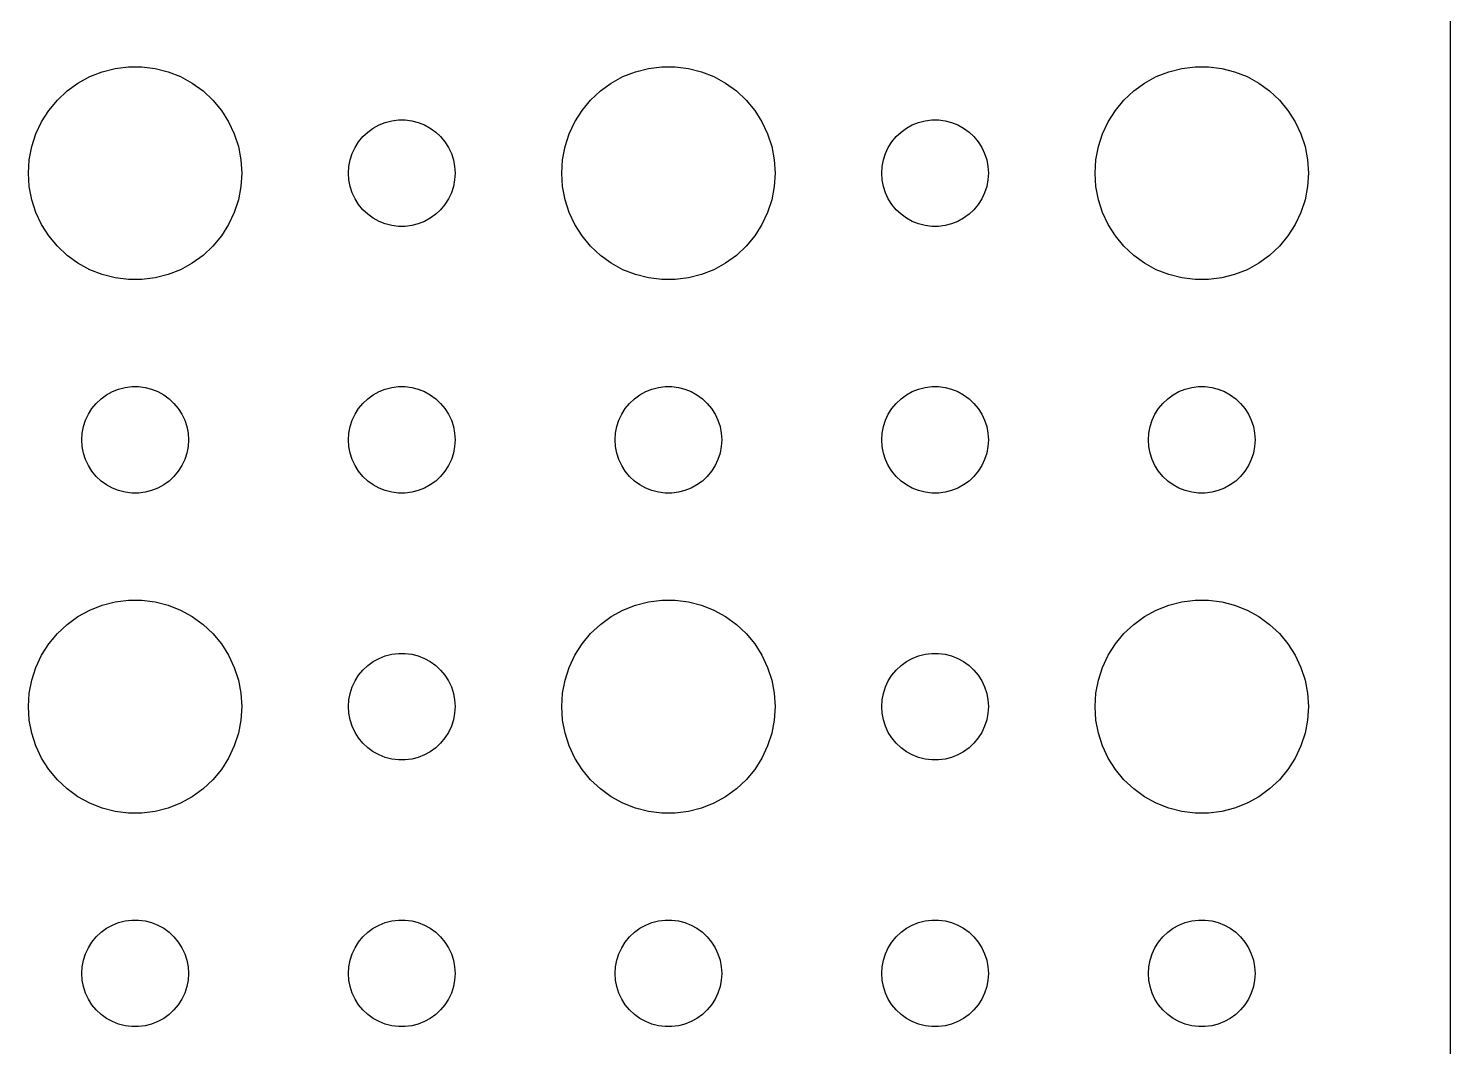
# Model space of a CAD drawing. Header units: metres. Extents: x -150 to 150, y -112 to 112.
# Drawn here: x 109.5 to 149.5, y -84.56 to -55.93 of the extents above; entities that cross this region are included whole.
import ezdxf

# ---------------------------------------------------------------- set-up
doc = ezdxf.new("R2010")
doc.units = ezdxf.units.M

msp = doc.modelspace()

# ---------------------------------------------------------------- linework, layer by layer
for p, q in [((149.5, -107), (149.5, 107)), ((111.223, -57.2855), (111.573, -57.1468)), ((111.573, -57.1468), (111.938, -57.0531)), ((111.938, -57.0531), (112.312, -57.0059)), ((112.312, -57.0059), (112.688, -57.0059)), ((112.688, -57.0059), (113.062, -57.0531)), ((113.062, -57.0531), (113.427, -57.1468)), ((113.427, -57.1468), (113.777, -57.2855)), ((126.223, -57.2855), (126.573, -57.1468)), ((126.573, -57.1468), (126.938, -57.0531)), ((126.938, -57.0531), (127.312, -57.0059)), ((127.312, -57.0059), (127.688, -57.0059)), ((127.688, -57.0059), (128.062, -57.0531)), ((128.062, -57.0531), (128.427, -57.1468)), ((128.427, -57.1468), (128.777, -57.2855)), ((141.223, -57.2855), (141.573, -57.1468)), ((141.573, -57.1468), (141.938, -57.0531)), ((141.938, -57.0531), (142.312, -57.0059)), ((142.312, -57.0059), (142.688, -57.0059)), ((142.688, -57.0059), (143.062, -57.0531)), ((143.062, -57.0531), (143.427, -57.1468)), ((143.427, -57.1468), (143.777, -57.2855)), ((110.588, -57.6885), (110.893, -57.467)), ((110.893, -57.467), (111.223, -57.2855)), ((113.777, -57.2855), (114.107, -57.467)), ((114.107, -57.467), (114.412, -57.6885)), ((125.588, -57.6885), (125.893, -57.467)), ((125.893, -57.467), (126.223, -57.2855)), ((128.777, -57.2855), (129.107, -57.467)), ((129.107, -57.467), (129.412, -57.6885)), ((140.588, -57.6885), (140.893, -57.467)), ((140.893, -57.467), (141.223, -57.2855)), ((143.777, -57.2855), (144.107, -57.467)), ((144.107, -57.467), (144.412, -57.6885)), ((110.073, -58.2366), (110.313, -57.9464)), ((110.313, -57.9464), (110.588, -57.6885)), ((114.412, -57.6885), (114.687, -57.9464)), ((114.687, -57.9464), (114.927, -58.2366)), ((125.073, -58.2366), (125.313, -57.9464)), ((125.313, -57.9464), (125.588, -57.6885)), ((129.412, -57.6885), (129.687, -57.9464)), ((129.687, -57.9464), (129.927, -58.2366)), ((140.073, -58.2366), (140.313, -57.9464)), ((140.313, -57.9464), (140.588, -57.6885)), ((144.412, -57.6885), (144.687, -57.9464)), ((144.687, -57.9464), (144.927, -58.2366)), ((109.871, -58.5547), (110.073, -58.2366)), ((114.927, -58.2366), (115.129, -58.5547)), ((124.871, -58.5547), (125.073, -58.2366)), ((129.927, -58.2366), (130.129, -58.5547)), ((139.871, -58.5547), (140.073, -58.2366)), ((144.927, -58.2366), (145.129, -58.5547)), ((109.711, -58.8956), (109.871, -58.5547)), ((115.129, -58.5547), (115.289, -58.8956)), ((119.044, -58.8442), (119.196, -58.7335)), ((119.196, -58.7335), (119.361, -58.6428)), ((119.361, -58.6428), (119.536, -58.5734)), ((119.536, -58.5734), (119.719, -58.5266)), ((119.719, -58.5266), (119.906, -58.503)), ((119.906, -58.503), (120.094, -58.503)), ((120.094, -58.503), (120.281, -58.5266)), ((120.281, -58.5266), (120.464, -58.5734)), ((120.464, -58.5734), (120.639, -58.6428)), ((120.639, -58.6428), (120.804, -58.7335)), ((120.804, -58.7335), (120.956, -58.8442)), ((124.711, -58.8956), (124.871, -58.5547)), ((130.129, -58.5547), (130.289, -58.8956)), ((134.044, -58.8442), (134.196, -58.7335)), ((134.196, -58.7335), (134.361, -58.6428)), ((134.361, -58.6428), (134.536, -58.5734)), ((134.536, -58.5734), (134.719, -58.5266)), ((134.719, -58.5266), (134.906, -58.503)), ((134.906, -58.503), (135.094, -58.503)), ((135.094, -58.503), (135.281, -58.5266)), ((135.281, -58.5266), (135.464, -58.5734)), ((135.464, -58.5734), (135.639, -58.6428)), ((135.639, -58.6428), (135.804, -58.7335)), ((135.804, -58.7335), (135.956, -58.8442)), ((139.711, -58.8956), (139.871, -58.5547)), ((145.129, -58.5547), (145.289, -58.8956)), ((109.594, -59.2539), (109.711, -58.8956)), ((115.289, -58.8956), (115.406, -59.2539)), ((118.686, -59.2774), (118.786, -59.1183)), ((118.786, -59.1183), (118.907, -58.9732)), ((118.907, -58.9732), (119.044, -58.8442)), ((120.956, -58.8442), (121.093, -58.9732)), ((121.093, -58.9732), (121.214, -59.1183)), ((121.214, -59.1183), (121.314, -59.2774)), ((124.594, -59.2539), (124.711, -58.8956)), ((130.289, -58.8956), (130.406, -59.2539)), ((133.686, -59.2774), (133.786, -59.1183)), ((133.786, -59.1183), (133.907, -58.9732)), ((133.907, -58.9732), (134.044, -58.8442)), ((135.956, -58.8442), (136.093, -58.9732)), ((136.093, -58.9732), (136.214, -59.1183)), ((136.214, -59.1183), (136.314, -59.2774)), ((139.594, -59.2539), (139.711, -58.8956)), ((145.289, -58.8956), (145.406, -59.2539)), ((109.524, -59.624), (109.594, -59.2539)), ((115.406, -59.2539), (115.476, -59.624)), ((118.547, -59.627), (118.605, -59.4478)), ((118.605, -59.4478), (118.686, -59.2774)), ((121.314, -59.2774), (121.395, -59.4478)), ((121.395, -59.4478), (121.453, -59.627)), ((124.524, -59.624), (124.594, -59.2539)), ((130.406, -59.2539), (130.476, -59.624)), ((133.547, -59.627), (133.605, -59.4478)), ((133.605, -59.4478), (133.686, -59.2774)), ((136.314, -59.2774), (136.395, -59.4478)), ((136.395, -59.4478), (136.453, -59.627)), ((139.524, -59.624), (139.594, -59.2539)), ((145.406, -59.2539), (145.476, -59.624)), ((109.5, -60), (109.524, -59.624)), ((109.524, -60.376), (109.5, -60)), ((115.476, -59.624), (115.5, -60)), ((115.5, -60), (115.476, -60.376)), ((118.5, -60), (118.512, -59.812)), ((118.512, -60.188), (118.5, -60)), ((118.512, -59.812), (118.547, -59.627)), ((121.453, -59.627), (121.488, -59.812)), ((121.488, -59.812), (121.5, -60)), ((121.5, -60), (121.488, -60.188)), ((124.5, -60), (124.524, -59.624)), ((124.524, -60.376), (124.5, -60)), ((130.476, -59.624), (130.5, -60)), ((130.5, -60), (130.476, -60.376)), ((133.5, -60), (133.512, -59.812)), ((133.512, -60.188), (133.5, -60)), ((133.512, -59.812), (133.547, -59.627)), ((136.453, -59.627), (136.488, -59.812)), ((136.488, -59.812), (136.5, -60)), ((136.5, -60), (136.488, -60.188)), ((139.5, -60), (139.524, -59.624)), ((139.524, -60.376), (139.5, -60)), ((145.476, -59.624), (145.5, -60)), ((145.5, -60), (145.476, -60.376)), ((109.594, -60.7461), (109.524, -60.376)), ((115.476, -60.376), (115.406, -60.7461)), ((118.547, -60.373), (118.512, -60.188)), ((118.605, -60.5522), (118.547, -60.373)), ((121.453, -60.373), (121.395, -60.5522)), ((121.488, -60.188), (121.453, -60.373)), ((124.594, -60.7461), (124.524, -60.376)), ((130.476, -60.376), (130.406, -60.7461)), ((133.547, -60.373), (133.512, -60.188)), ((133.605, -60.5522), (133.547, -60.373)), ((136.453, -60.373), (136.395, -60.5522)), ((136.488, -60.188), (136.453, -60.373)), ((139.594, -60.7461), (139.524, -60.376)), ((145.476, -60.376), (145.406, -60.7461)), ((109.711, -61.1044), (109.594, -60.7461)), ((115.406, -60.7461), (115.289, -61.1044)), ((118.686, -60.7226), (118.605, -60.5522)), ((118.786, -60.8817), (118.686, -60.7226)), ((121.314, -60.7226), (121.214, -60.8817)), ((121.395, -60.5522), (121.314, -60.7226)), ((124.711, -61.1044), (124.594, -60.7461)), ((130.406, -60.7461), (130.289, -61.1044)), ((133.686, -60.7226), (133.605, -60.5522)), ((133.786, -60.8817), (133.686, -60.7226)), ((136.314, -60.7226), (136.214, -60.8817)), ((136.395, -60.5522), (136.314, -60.7226)), ((139.711, -61.1044), (139.594, -60.7461)), ((145.406, -60.7461), (145.289, -61.1044)), ((109.871, -61.4453), (109.711, -61.1044)), ((115.289, -61.1044), (115.129, -61.4453)), ((118.907, -61.0268), (118.786, -60.8817)), ((119.044, -61.1558), (118.907, -61.0268)), ((119.196, -61.2665), (119.044, -61.1558)), ((120.956, -61.1558), (120.804, -61.2665)), ((121.093, -61.0268), (120.956, -61.1558)), ((121.214, -60.8817), (121.093, -61.0268)), ((124.871, -61.4453), (124.711, -61.1044)), ((130.289, -61.1044), (130.129, -61.4453)), ((133.907, -61.0268), (133.786, -60.8817)), ((134.044, -61.1558), (133.907, -61.0268)), ((134.196, -61.2665), (134.044, -61.1558)), ((135.956, -61.1558), (135.804, -61.2665)), ((136.093, -61.0268), (135.956, -61.1558)), ((136.214, -60.8817), (136.093, -61.0268)), ((139.871, -61.4453), (139.711, -61.1044)), ((145.289, -61.1044), (145.129, -61.4453)), ((110.073, -61.7634), (109.871, -61.4453)), ((115.129, -61.4453), (114.927, -61.7634)), ((119.361, -61.3572), (119.196, -61.2665)), ((119.536, -61.4266), (119.361, -61.3572)), ((119.719, -61.4734), (119.536, -61.4266)), ((119.906, -61.497), (119.719, -61.4734)), ((120.094, -61.497), (119.906, -61.497)), ((120.281, -61.4734), (120.094, -61.497)), ((120.464, -61.4266), (120.281, -61.4734)), ((120.639, -61.3572), (120.464, -61.4266)), ((120.804, -61.2665), (120.639, -61.3572)), ((125.073, -61.7634), (124.871, -61.4453)), ((130.129, -61.4453), (129.927, -61.7634)), ((134.361, -61.3572), (134.196, -61.2665)), ((134.536, -61.4266), (134.361, -61.3572)), ((134.719, -61.4734), (134.536, -61.4266)), ((134.906, -61.497), (134.719, -61.4734)), ((135.094, -61.497), (134.906, -61.497)), ((135.281, -61.4734), (135.094, -61.497)), ((135.464, -61.4266), (135.281, -61.4734)), ((135.639, -61.3572), (135.464, -61.4266)), ((135.804, -61.2665), (135.639, -61.3572)), ((140.073, -61.7634), (139.871, -61.4453)), ((145.129, -61.4453), (144.927, -61.7634)), ((110.313, -62.0536), (110.073, -61.7634)), ((114.927, -61.7634), (114.687, -62.0536)), ((125.313, -62.0536), (125.073, -61.7634)), ((129.927, -61.7634), (129.687, -62.0536)), ((140.313, -62.0536), (140.073, -61.7634)), ((144.927, -61.7634), (144.687, -62.0536)), ((110.588, -62.3115), (110.313, -62.0536)), ((110.893, -62.533), (110.588, -62.3115)), ((114.412, -62.3115), (114.107, -62.533)), ((114.687, -62.0536), (114.412, -62.3115)), ((125.588, -62.3115), (125.313, -62.0536)), ((125.893, -62.533), (125.588, -62.3115)), ((129.412, -62.3115), (129.107, -62.533)), ((129.687, -62.0536), (129.412, -62.3115)), ((140.588, -62.3115), (140.313, -62.0536)), ((140.893, -62.533), (140.588, -62.3115)), ((144.412, -62.3115), (144.107, -62.533)), ((144.687, -62.0536), (144.412, -62.3115)), ((111.223, -62.7145), (110.893, -62.533)), ((111.573, -62.8532), (111.223, -62.7145)), ((113.777, -62.7145), (113.427, -62.8532)), ((114.107, -62.533), (113.777, -62.7145)), ((126.223, -62.7145), (125.893, -62.533)), ((126.573, -62.8532), (126.223, -62.7145)), ((128.777, -62.7145), (128.427, -62.8532)), ((129.107, -62.533), (128.777, -62.7145)), ((141.223, -62.7145), (140.893, -62.533)), ((141.573, -62.8532), (141.223, -62.7145)), ((143.777, -62.7145), (143.427, -62.8532)), ((144.107, -62.533), (143.777, -62.7145)), ((111.938, -62.9469), (111.573, -62.8532)), ((112.312, -62.9941), (111.938, -62.9469)), ((112.688, -62.9941), (112.312, -62.9941)), ((113.062, -62.9469), (112.688, -62.9941)), ((113.427, -62.8532), (113.062, -62.9469)), ((126.938, -62.9469), (126.573, -62.8532)), ((127.312, -62.9941), (126.938, -62.9469)), ((127.688, -62.9941), (127.312, -62.9941)), ((128.062, -62.9469), (127.688, -62.9941)), ((128.427, -62.8532), (128.062, -62.9469)), ((141.938, -62.9469), (141.573, -62.8532)), ((142.312, -62.9941), (141.938, -62.9469)), ((142.688, -62.9941), (142.312, -62.9941)), ((143.062, -62.9469), (142.688, -62.9941)), ((143.427, -62.8532), (143.062, -62.9469)), ((111.407, -66.4732), (111.544, -66.3442)), ((111.544, -66.3442), (111.696, -66.2335)), ((111.696, -66.2335), (111.861, -66.1428)), ((111.861, -66.1428), (112.036, -66.0734)), ((112.036, -66.0734), (112.219, -66.0266)), ((112.219, -66.0266), (112.406, -66.003)), ((112.406, -66.003), (112.594, -66.003)), ((112.594, -66.003), (112.781, -66.0266)), ((112.781, -66.0266), (112.964, -66.0734)), ((112.964, -66.0734), (113.139, -66.1428)), ((113.139, -66.1428), (113.304, -66.2335)), ((113.304, -66.2335), (113.456, -66.3442)), ((113.456, -66.3442), (113.593, -66.4732)), ((118.907, -66.4732), (119.044, -66.3442)), ((119.044, -66.3442), (119.196, -66.2335)), ((119.196, -66.2335), (119.361, -66.1428)), ((119.361, -66.1428), (119.536, -66.0734)), ((119.536, -66.0734), (119.719, -66.0266)), ((119.719, -66.0266), (119.906, -66.003)), ((119.906, -66.003), (120.094, -66.003)), ((120.094, -66.003), (120.281, -66.0266)), ((120.281, -66.0266), (120.464, -66.0734)), ((120.464, -66.0734), (120.639, -66.1428)), ((120.639, -66.1428), (120.804, -66.2335)), ((120.804, -66.2335), (120.956, -66.3442)), ((120.956, -66.3442), (121.093, -66.4732)), ((126.407, -66.4732), (126.544, -66.3442)), ((126.544, -66.3442), (126.696, -66.2335)), ((126.696, -66.2335), (126.861, -66.1428)), ((126.861, -66.1428), (127.036, -66.0734)), ((127.036, -66.0734), (127.219, -66.0266)), ((127.219, -66.0266), (127.406, -66.003)), ((127.406, -66.003), (127.594, -66.003)), ((127.594, -66.003), (127.781, -66.0266)), ((127.781, -66.0266), (127.964, -66.0734)), ((127.964, -66.0734), (128.139, -66.1428)), ((128.139, -66.1428), (128.304, -66.2335)), ((128.304, -66.2335), (128.456, -66.3442)), ((128.456, -66.3442), (128.593, -66.4732)), ((133.907, -66.4732), (134.044, -66.3442)), ((134.044, -66.3442), (134.196, -66.2335)), ((134.196, -66.2335), (134.361, -66.1428)), ((134.361, -66.1428), (134.536, -66.0734)), ((134.536, -66.0734), (134.719, -66.0266)), ((134.719, -66.0266), (134.906, -66.003)), ((134.906, -66.003), (135.094, -66.003)), ((135.094, -66.003), (135.281, -66.0266)), ((135.281, -66.0266), (135.464, -66.0734)), ((135.464, -66.0734), (135.639, -66.1428)), ((135.639, -66.1428), (135.804, -66.2335)), ((135.804, -66.2335), (135.956, -66.3442)), ((135.956, -66.3442), (136.093, -66.4732)), ((141.407, -66.4732), (141.544, -66.3442)), ((141.544, -66.3442), (141.696, -66.2335)), ((141.696, -66.2335), (141.861, -66.1428)), ((141.861, -66.1428), (142.036, -66.0734)), ((142.036, -66.0734), (142.219, -66.0266)), ((142.219, -66.0266), (142.406, -66.003)), ((142.406, -66.003), (142.594, -66.003)), ((142.594, -66.003), (142.781, -66.0266)), ((142.781, -66.0266), (142.964, -66.0734)), ((142.964, -66.0734), (143.139, -66.1428)), ((143.139, -66.1428), (143.304, -66.2335)), ((143.304, -66.2335), (143.456, -66.3442)), ((143.456, -66.3442), (143.593, -66.4732)), ((111.105, -66.9478), (111.186, -66.7774)), ((111.186, -66.7774), (111.286, -66.6183)), ((111.286, -66.6183), (111.407, -66.4732)), ((113.593, -66.4732), (113.714, -66.6183)), ((113.714, -66.6183), (113.814, -66.7774)), ((113.814, -66.7774), (113.895, -66.9478)), ((118.605, -66.9478), (118.686, -66.7774)), ((118.686, -66.7774), (118.786, -66.6183)), ((118.786, -66.6183), (118.907, -66.4732)), ((121.093, -66.4732), (121.214, -66.6183)), ((121.214, -66.6183), (121.314, -66.7774)), ((121.314, -66.7774), (121.395, -66.9478)), ((126.105, -66.9478), (126.186, -66.7774)), ((126.186, -66.7774), (126.286, -66.6183)), ((126.286, -66.6183), (126.407, -66.4732)), ((128.593, -66.4732), (128.714, -66.6183)), ((128.714, -66.6183), (128.814, -66.7774)), ((128.814, -66.7774), (128.895, -66.9478)), ((133.605, -66.9478), (133.686, -66.7774)), ((133.686, -66.7774), (133.786, -66.6183)), ((133.786, -66.6183), (133.907, -66.4732)), ((136.093, -66.4732), (136.214, -66.6183)), ((136.214, -66.6183), (136.314, -66.7774)), ((136.314, -66.7774), (136.395, -66.9478)), ((141.105, -66.9478), (141.186, -66.7774)), ((141.186, -66.7774), (141.286, -66.6183)), ((141.286, -66.6183), (141.407, -66.4732)), ((143.593, -66.4732), (143.714, -66.6183)), ((143.714, -66.6183), (143.814, -66.7774)), ((143.814, -66.7774), (143.895, -66.9478)), ((111.012, -67.312), (111.047, -67.127)), ((111.047, -67.127), (111.105, -66.9478)), ((113.895, -66.9478), (113.953, -67.127)), ((113.953, -67.127), (113.988, -67.312)), ((118.512, -67.312), (118.547, -67.127)), ((118.547, -67.127), (118.605, -66.9478)), ((121.395, -66.9478), (121.453, -67.127)), ((121.453, -67.127), (121.488, -67.312)), ((126.012, -67.312), (126.047, -67.127)), ((126.047, -67.127), (126.105, -66.9478)), ((128.895, -66.9478), (128.953, -67.127)), ((128.953, -67.127), (128.988, -67.312)), ((133.512, -67.312), (133.547, -67.127)), ((133.547, -67.127), (133.605, -66.9478)), ((136.395, -66.9478), (136.453, -67.127)), ((136.453, -67.127), (136.488, -67.312)), ((141.012, -67.312), (141.047, -67.127)), ((141.047, -67.127), (141.105, -66.9478)), ((143.895, -66.9478), (143.953, -67.127)), ((143.953, -67.127), (143.988, -67.312)), ((111, -67.5), (111.012, -67.312)), ((111.012, -67.688), (111, -67.5)), ((113.988, -67.312), (114, -67.5)), ((114, -67.5), (113.988, -67.688)), ((118.5, -67.5), (118.512, -67.312)), ((118.512, -67.688), (118.5, -67.5)), ((121.488, -67.312), (121.5, -67.5)), ((121.5, -67.5), (121.488, -67.688)), ((126, -67.5), (126.012, -67.312)), ((126.012, -67.688), (126, -67.5)), ((128.988, -67.312), (129, -67.5)), ((129, -67.5), (128.988, -67.688)), ((133.5, -67.5), (133.512, -67.312)), ((133.512, -67.688), (133.5, -67.5)), ((136.488, -67.312), (136.5, -67.5)), ((136.5, -67.5), (136.488, -67.688)), ((141, -67.5), (141.012, -67.312)), ((141.012, -67.688), (141, -67.5)), ((143.988, -67.312), (144, -67.5)), ((144, -67.5), (143.988, -67.688)), ((111.047, -67.873), (111.012, -67.688)), ((111.105, -68.0522), (111.047, -67.873)), ((113.953, -67.873), (113.895, -68.0522)), ((113.988, -67.688), (113.953, -67.873)), ((118.547, -67.873), (118.512, -67.688)), ((118.605, -68.0522), (118.547, -67.873)), ((121.453, -67.873), (121.395, -68.0522)), ((121.488, -67.688), (121.453, -67.873)), ((126.047, -67.873), (126.012, -67.688)), ((126.105, -68.0522), (126.047, -67.873)), ((128.953, -67.873), (128.895, -68.0522)), ((128.988, -67.688), (128.953, -67.873)), ((133.547, -67.873), (133.512, -67.688)), ((133.605, -68.0522), (133.547, -67.873)), ((136.453, -67.873), (136.395, -68.0522)), ((136.488, -67.688), (136.453, -67.873)), ((141.047, -67.873), (141.012, -67.688)), ((141.105, -68.0522), (141.047, -67.873)), ((143.953, -67.873), (143.895, -68.0522)), ((143.988, -67.688), (143.953, -67.873)), ((111.186, -68.2226), (111.105, -68.0522)), ((111.286, -68.3817), (111.186, -68.2226)), ((111.407, -68.5268), (111.286, -68.3817)), ((113.714, -68.3817), (113.593, -68.5268)), ((113.814, -68.2226), (113.714, -68.3817)), ((113.895, -68.0522), (113.814, -68.2226)), ((118.686, -68.2226), (118.605, -68.0522)), ((118.786, -68.3817), (118.686, -68.2226)), ((118.907, -68.5268), (118.786, -68.3817)), ((121.214, -68.3817), (121.093, -68.5268)), ((121.314, -68.2226), (121.214, -68.3817)), ((121.395, -68.0522), (121.314, -68.2226)), ((126.186, -68.2226), (126.105, -68.0522)), ((126.286, -68.3817), (126.186, -68.2226)), ((126.407, -68.5268), (126.286, -68.3817)), ((128.714, -68.3817), (128.593, -68.5268)), ((128.814, -68.2226), (128.714, -68.3817)), ((128.895, -68.0522), (128.814, -68.2226)), ((133.686, -68.2226), (133.605, -68.0522)), ((133.786, -68.3817), (133.686, -68.2226)), ((133.907, -68.5268), (133.786, -68.3817)), ((136.214, -68.3817), (136.093, -68.5268)), ((136.314, -68.2226), (136.214, -68.3817)), ((136.395, -68.0522), (136.314, -68.2226)), ((141.186, -68.2226), (141.105, -68.0522)), ((141.286, -68.3817), (141.186, -68.2226)), ((141.407, -68.5268), (141.286, -68.3817)), ((143.714, -68.3817), (143.593, -68.5268)), ((143.814, -68.2226), (143.714, -68.3817)), ((143.895, -68.0522), (143.814, -68.2226)), ((111.544, -68.6558), (111.407, -68.5268)), ((111.696, -68.7665), (111.544, -68.6558)), ((111.861, -68.8572), (111.696, -68.7665)), ((113.304, -68.7665), (113.139, -68.8572)), ((113.456, -68.6558), (113.304, -68.7665)), ((113.593, -68.5268), (113.456, -68.6558)), ((119.044, -68.6558), (118.907, -68.5268)), ((119.196, -68.7665), (119.044, -68.6558)), ((119.361, -68.8572), (119.196, -68.7665)), ((120.804, -68.7665), (120.639, -68.8572)), ((120.956, -68.6558), (120.804, -68.7665)), ((121.093, -68.5268), (120.956, -68.6558)), ((126.544, -68.6558), (126.407, -68.5268)), ((126.696, -68.7665), (126.544, -68.6558)), ((126.861, -68.8572), (126.696, -68.7665)), ((128.304, -68.7665), (128.139, -68.8572)), ((128.456, -68.6558), (128.304, -68.7665)), ((128.593, -68.5268), (128.456, -68.6558)), ((134.044, -68.6558), (133.907, -68.5268)), ((134.196, -68.7665), (134.044, -68.6558)), ((134.361, -68.8572), (134.196, -68.7665)), ((135.804, -68.7665), (135.639, -68.8572)), ((135.956, -68.6558), (135.804, -68.7665)), ((136.093, -68.5268), (135.956, -68.6558)), ((141.544, -68.6558), (141.407, -68.5268)), ((141.696, -68.7665), (141.544, -68.6558)), ((141.861, -68.8572), (141.696, -68.7665)), ((143.304, -68.7665), (143.139, -68.8572)), ((143.456, -68.6558), (143.304, -68.7665)), ((143.593, -68.5268), (143.456, -68.6558)), ((112.036, -68.9266), (111.861, -68.8572)), ((112.219, -68.9734), (112.036, -68.9266)), ((112.406, -68.997), (112.219, -68.9734)), ((112.594, -68.997), (112.406, -68.997)), ((112.781, -68.9734), (112.594, -68.997)), ((112.964, -68.9266), (112.781, -68.9734)), ((113.139, -68.8572), (112.964, -68.9266)), ((119.536, -68.9266), (119.361, -68.8572)), ((119.719, -68.9734), (119.536, -68.9266)), ((119.906, -68.997), (119.719, -68.9734)), ((120.094, -68.997), (119.906, -68.997)), ((120.281, -68.9734), (120.094, -68.997)), ((120.464, -68.9266), (120.281, -68.9734)), ((120.639, -68.8572), (120.464, -68.9266)), ((127.036, -68.9266), (126.861, -68.8572)), ((127.219, -68.9734), (127.036, -68.9266)), ((127.406, -68.997), (127.219, -68.9734)), ((127.594, -68.997), (127.406, -68.997)), ((127.781, -68.9734), (127.594, -68.997)), ((127.964, -68.9266), (127.781, -68.9734)), ((128.139, -68.8572), (127.964, -68.9266)), ((134.536, -68.9266), (134.361, -68.8572)), ((134.719, -68.9734), (134.536, -68.9266)), ((134.906, -68.997), (134.719, -68.9734)), ((135.094, -68.997), (134.906, -68.997)), ((135.281, -68.9734), (135.094, -68.997)), ((135.464, -68.9266), (135.281, -68.9734)), ((135.639, -68.8572), (135.464, -68.9266)), ((142.036, -68.9266), (141.861, -68.8572)), ((142.219, -68.9734), (142.036, -68.9266)), ((142.406, -68.997), (142.219, -68.9734)), ((142.594, -68.997), (142.406, -68.997)), ((142.781, -68.9734), (142.594, -68.997)), ((142.964, -68.9266), (142.781, -68.9734)), ((143.139, -68.8572), (142.964, -68.9266)), ((110.893, -72.467), (111.223, -72.2855)), ((111.223, -72.2855), (111.573, -72.1468)), ((111.573, -72.1468), (111.938, -72.0531)), ((111.938, -72.0531), (112.312, -72.0059)), ((112.312, -72.0059), (112.688, -72.0059)), ((112.688, -72.0059), (113.062, -72.0531)), ((113.062, -72.0531), (113.427, -72.1468)), ((113.427, -72.1468), (113.777, -72.2855)), ((113.777, -72.2855), (114.107, -72.467)), ((125.893, -72.467), (126.223, -72.2855)), ((126.223, -72.2855), (126.573, -72.1468)), ((126.573, -72.1468), (126.938, -72.0531)), ((126.938, -72.0531), (127.312, -72.0059)), ((127.312, -72.0059), (127.688, -72.0059)), ((127.688, -72.0059), (128.062, -72.0531)), ((128.062, -72.0531), (128.427, -72.1468)), ((128.427, -72.1468), (128.777, -72.2855)), ((128.777, -72.2855), (129.107, -72.467)), ((140.893, -72.467), (141.223, -72.2855)), ((141.223, -72.2855), (141.573, -72.1468)), ((141.573, -72.1468), (141.938, -72.0531)), ((141.938, -72.0531), (142.312, -72.0059)), ((142.312, -72.0059), (142.688, -72.0059)), ((142.688, -72.0059), (143.062, -72.0531)), ((143.062, -72.0531), (143.427, -72.1468)), ((143.427, -72.1468), (143.777, -72.2855)), ((143.777, -72.2855), (144.107, -72.467)), ((110.313, -72.9464), (110.588, -72.6885)), ((110.588, -72.6885), (110.893, -72.467)), ((114.107, -72.467), (114.412, -72.6885)), ((114.412, -72.6885), (114.687, -72.9464)), ((125.313, -72.9464), (125.588, -72.6885)), ((125.588, -72.6885), (125.893, -72.467)), ((129.107, -72.467), (129.412, -72.6885)), ((129.412, -72.6885), (129.687, -72.9464)), ((140.313, -72.9464), (140.588, -72.6885)), ((140.588, -72.6885), (140.893, -72.467)), ((144.107, -72.467), (144.412, -72.6885)), ((144.412, -72.6885), (144.687, -72.9464)), ((110.073, -73.2366), (110.313, -72.9464)), ((114.687, -72.9464), (114.927, -73.2366)), ((125.073, -73.2366), (125.313, -72.9464)), ((129.687, -72.9464), (129.927, -73.2366)), ((140.073, -73.2366), (140.313, -72.9464)), ((144.687, -72.9464), (144.927, -73.2366)), ((109.711, -73.8956), (109.871, -73.5547)), ((109.871, -73.5547), (110.073, -73.2366)), ((114.927, -73.2366), (115.129, -73.5547)), ((115.129, -73.5547), (115.289, -73.8956)), ((119.361, -73.6428), (119.536, -73.5734)), ((119.536, -73.5734), (119.719, -73.5266)), ((119.719, -73.5266), (119.906, -73.503)), ((119.906, -73.503), (120.094, -73.503)), ((120.094, -73.503), (120.281, -73.5266)), ((120.281, -73.5266), (120.464, -73.5734)), ((120.464, -73.5734), (120.639, -73.6428)), ((124.711, -73.8956), (124.871, -73.5547)), ((124.871, -73.5547), (125.073, -73.2366)), ((129.927, -73.2366), (130.129, -73.5547)), ((130.129, -73.5547), (130.289, -73.8956)), ((134.361, -73.6428), (134.536, -73.5734)), ((134.536, -73.5734), (134.719, -73.5266)), ((134.719, -73.5266), (134.906, -73.503)), ((134.906, -73.503), (135.094, -73.503)), ((135.094, -73.503), (135.281, -73.5266)), ((135.281, -73.5266), (135.464, -73.5734)), ((135.464, -73.5734), (135.639, -73.6428)), ((139.711, -73.8956), (139.871, -73.5547)), ((139.871, -73.5547), (140.073, -73.2366)), ((144.927, -73.2366), (145.129, -73.5547)), ((145.129, -73.5547), (145.289, -73.8956)), ((109.594, -74.2539), (109.711, -73.8956)), ((115.289, -73.8956), (115.406, -74.2539)), ((118.786, -74.1183), (118.907, -73.9732)), ((118.907, -73.9732), (119.044, -73.8442)), ((119.044, -73.8442), (119.196, -73.7335)), ((119.196, -73.7335), (119.361, -73.6428)), ((120.639, -73.6428), (120.804, -73.7335)), ((120.804, -73.7335), (120.956, -73.8442)), ((120.956, -73.8442), (121.093, -73.9732)), ((121.093, -73.9732), (121.214, -74.1183)), ((124.594, -74.2539), (124.711, -73.8956)), ((130.289, -73.8956), (130.406, -74.2539)), ((133.786, -74.1183), (133.907, -73.9732)), ((133.907, -73.9732), (134.044, -73.8442)), ((134.044, -73.8442), (134.196, -73.7335)), ((134.196, -73.7335), (134.361, -73.6428)), ((135.639, -73.6428), (135.804, -73.7335)), ((135.804, -73.7335), (135.956, -73.8442)), ((135.956, -73.8442), (136.093, -73.9732)), ((136.093, -73.9732), (136.214, -74.1183)), ((139.594, -74.2539), (139.711, -73.8956)), ((145.289, -73.8956), (145.406, -74.2539)), ((109.524, -74.624), (109.594, -74.2539)), ((115.406, -74.2539), (115.476, -74.624)), ((118.605, -74.4478), (118.686, -74.2774)), ((118.686, -74.2774), (118.786, -74.1183)), ((121.214, -74.1183), (121.314, -74.2774)), ((121.314, -74.2774), (121.395, -74.4478)), ((124.524, -74.624), (124.594, -74.2539)), ((130.406, -74.2539), (130.476, -74.624)), ((133.605, -74.4478), (133.686, -74.2774)), ((133.686, -74.2774), (133.786, -74.1183)), ((136.214, -74.1183), (136.314, -74.2774)), ((136.314, -74.2774), (136.395, -74.4478)), ((139.524, -74.624), (139.594, -74.2539)), ((145.406, -74.2539), (145.476, -74.624)), ((109.5, -75), (109.524, -74.624)), ((115.476, -74.624), (115.5, -75)), ((118.512, -74.812), (118.547, -74.627)), ((118.547, -74.627), (118.605, -74.4478)), ((121.395, -74.4478), (121.453, -74.627)), ((121.453, -74.627), (121.488, -74.812)), ((124.5, -75), (124.524, -74.624)), ((130.476, -74.624), (130.5, -75)), ((133.512, -74.812), (133.547, -74.627)), ((133.547, -74.627), (133.605, -74.4478)), ((136.395, -74.4478), (136.453, -74.627)), ((136.453, -74.627), (136.488, -74.812)), ((139.5, -75), (139.524, -74.624)), ((145.476, -74.624), (145.5, -75)), ((109.524, -75.376), (109.5, -75)), ((115.5, -75), (115.476, -75.376)), ((118.5, -75), (118.512, -74.812)), ((118.512, -75.188), (118.5, -75)), ((118.547, -75.373), (118.512, -75.188)), ((121.488, -75.188), (121.453, -75.373)), ((121.488, -74.812), (121.5, -75)), ((121.5, -75), (121.488, -75.188)), ((124.524, -75.376), (124.5, -75)), ((130.5, -75), (130.476, -75.376)), ((133.5, -75), (133.512, -74.812)), ((133.512, -75.188), (133.5, -75)), ((133.547, -75.373), (133.512, -75.188)), ((136.488, -75.188), (136.453, -75.373)), ((136.488, -74.812), (136.5, -75)), ((136.5, -75), (136.488, -75.188)), ((139.524, -75.376), (139.5, -75)), ((145.5, -75), (145.476, -75.376)), ((109.594, -75.7461), (109.524, -75.376)), ((115.476, -75.376), (115.406, -75.7461)), ((118.605, -75.5522), (118.547, -75.373)), ((118.686, -75.7226), (118.605, -75.5522)), ((121.395, -75.5522), (121.314, -75.7226)), ((121.453, -75.373), (121.395, -75.5522)), ((124.594, -75.7461), (124.524, -75.376)), ((130.476, -75.376), (130.406, -75.7461)), ((133.605, -75.5522), (133.547, -75.373)), ((133.686, -75.7226), (133.605, -75.5522)), ((136.395, -75.5522), (136.314, -75.7226)), ((136.453, -75.373), (136.395, -75.5522)), ((139.594, -75.7461), (139.524, -75.376)), ((145.476, -75.376), (145.406, -75.7461)), ((109.711, -76.1044), (109.594, -75.7461)), ((115.406, -75.7461), (115.289, -76.1044)), ((118.786, -75.8817), (118.686, -75.7226)), ((118.907, -76.0268), (118.786, -75.8817)), ((121.214, -75.8817), (121.093, -76.0268)), ((121.314, -75.7226), (121.214, -75.8817)), ((124.711, -76.1044), (124.594, -75.7461)), ((130.406, -75.7461), (130.289, -76.1044)), ((133.786, -75.8817), (133.686, -75.7226)), ((133.907, -76.0268), (133.786, -75.8817)), ((136.214, -75.8817), (136.093, -76.0268)), ((136.314, -75.7226), (136.214, -75.8817)), ((139.711, -76.1044), (139.594, -75.7461)), ((145.406, -75.7461), (145.289, -76.1044)), ((109.871, -76.4453), (109.711, -76.1044)), ((115.289, -76.1044), (115.129, -76.4453)), ((119.044, -76.1558), (118.907, -76.0268)), ((119.196, -76.2665), (119.044, -76.1558)), ((119.361, -76.3572), (119.196, -76.2665)), ((119.536, -76.4266), (119.361, -76.3572)), ((120.639, -76.3572), (120.464, -76.4266)), ((120.804, -76.2665), (120.639, -76.3572)), ((120.956, -76.1558), (120.804, -76.2665)), ((121.093, -76.0268), (120.956, -76.1558)), ((124.871, -76.4453), (124.711, -76.1044)), ((130.289, -76.1044), (130.129, -76.4453)), ((134.044, -76.1558), (133.907, -76.0268)), ((134.196, -76.2665), (134.044, -76.1558)), ((134.361, -76.3572), (134.196, -76.2665)), ((134.536, -76.4266), (134.361, -76.3572)), ((135.639, -76.3572), (135.464, -76.4266)), ((135.804, -76.2665), (135.639, -76.3572)), ((135.956, -76.1558), (135.804, -76.2665)), ((136.093, -76.0268), (135.956, -76.1558)), ((139.871, -76.4453), (139.711, -76.1044)), ((145.289, -76.1044), (145.129, -76.4453)), ((110.073, -76.7634), (109.871, -76.4453)), ((110.313, -77.0536), (110.073, -76.7634)), ((114.927, -76.7634), (114.687, -77.0536)), ((115.129, -76.4453), (114.927, -76.7634)), ((119.719, -76.4734), (119.536, -76.4266)), ((119.906, -76.497), (119.719, -76.4734)), ((120.094, -76.497), (119.906, -76.497)), ((120.281, -76.4734), (120.094, -76.497)), ((120.464, -76.4266), (120.281, -76.4734)), ((125.073, -76.7634), (124.871, -76.4453)), ((125.313, -77.0536), (125.073, -76.7634)), ((129.927, -76.7634), (129.687, -77.0536)), ((130.129, -76.4453), (129.927, -76.7634)), ((134.719, -76.4734), (134.536, -76.4266)), ((134.906, -76.497), (134.719, -76.4734)), ((135.094, -76.497), (134.906, -76.497)), ((135.281, -76.4734), (135.094, -76.497)), ((135.464, -76.4266), (135.281, -76.4734)), ((140.073, -76.7634), (139.871, -76.4453)), ((140.313, -77.0536), (140.073, -76.7634)), ((144.927, -76.7634), (144.687, -77.0536)), ((145.129, -76.4453), (144.927, -76.7634)), ((110.588, -77.3115), (110.313, -77.0536)), ((114.687, -77.0536), (114.412, -77.3115)), ((125.588, -77.3115), (125.313, -77.0536)), ((129.687, -77.0536), (129.412, -77.3115)), ((140.588, -77.3115), (140.313, -77.0536)), ((144.687, -77.0536), (144.412, -77.3115)), ((110.893, -77.533), (110.588, -77.3115)), ((111.223, -77.7145), (110.893, -77.533)), ((114.107, -77.533), (113.777, -77.7145)), ((114.412, -77.3115), (114.107, -77.533)), ((125.893, -77.533), (125.588, -77.3115)), ((126.223, -77.7145), (125.893, -77.533)), ((129.107, -77.533), (128.777, -77.7145)), ((129.412, -77.3115), (129.107, -77.533)), ((140.893, -77.533), (140.588, -77.3115)), ((141.223, -77.7145), (140.893, -77.533)), ((144.107, -77.533), (143.777, -77.7145)), ((144.412, -77.3115), (144.107, -77.533)), ((111.573, -77.8532), (111.223, -77.7145)), ((111.938, -77.9469), (111.573, -77.8532)), ((112.312, -77.9941), (111.938, -77.9469)), ((112.688, -77.9941), (112.312, -77.9941)), ((113.062, -77.9469), (112.688, -77.9941)), ((113.427, -77.8532), (113.062, -77.9469)), ((113.777, -77.7145), (113.427, -77.8532)), ((126.573, -77.8532), (126.223, -77.7145)), ((126.938, -77.9469), (126.573, -77.8532)), ((127.312, -77.9941), (126.938, -77.9469)), ((127.688, -77.9941), (127.312, -77.9941)), ((128.062, -77.9469), (127.688, -77.9941)), ((128.427, -77.8532), (128.062, -77.9469)), ((128.777, -77.7145), (128.427, -77.8532)), ((141.573, -77.8532), (141.223, -77.7145)), ((141.938, -77.9469), (141.573, -77.8532)), ((142.312, -77.9941), (141.938, -77.9469)), ((142.688, -77.9941), (142.312, -77.9941)), ((143.062, -77.9469), (142.688, -77.9941)), ((143.427, -77.8532), (143.062, -77.9469)), ((143.777, -77.7145), (143.427, -77.8532)), ((111.696, -81.2335), (111.861, -81.1428)), ((111.861, -81.1428), (112.036, -81.0734)), ((112.036, -81.0734), (112.219, -81.0266)), ((112.219, -81.0266), (112.406, -81.003)), ((112.406, -81.003), (112.594, -81.003)), ((112.594, -81.003), (112.781, -81.0266)), ((112.781, -81.0266), (112.964, -81.0734)), ((112.964, -81.0734), (113.139, -81.1428)), ((113.139, -81.1428), (113.304, -81.2335)), ((119.196, -81.2335), (119.361, -81.1428)), ((119.361, -81.1428), (119.536, -81.0734)), ((119.536, -81.0734), (119.719, -81.0266)), ((119.719, -81.0266), (119.906, -81.003)), ((119.906, -81.003), (120.094, -81.003)), ((120.094, -81.003), (120.281, -81.0266)), ((120.281, -81.0266), (120.464, -81.0734)), ((120.464, -81.0734), (120.639, -81.1428)), ((120.639, -81.1428), (120.804, -81.2335)), ((126.696, -81.2335), (126.861, -81.1428)), ((126.861, -81.1428), (127.036, -81.0734)), ((127.036, -81.0734), (127.219, -81.0266)), ((127.219, -81.0266), (127.406, -81.003)), ((127.406, -81.003), (127.594, -81.003)), ((127.594, -81.003), (127.781, -81.0266)), ((127.781, -81.0266), (127.964, -81.0734)), ((127.964, -81.0734), (128.139, -81.1428)), ((128.139, -81.1428), (128.304, -81.2335)), ((134.196, -81.2335), (134.361, -81.1428)), ((134.361, -81.1428), (134.536, -81.0734)), ((134.536, -81.0734), (134.719, -81.0266)), ((134.719, -81.0266), (134.906, -81.003)), ((134.906, -81.003), (135.094, -81.003)), ((135.094, -81.003), (135.281, -81.0266)), ((135.281, -81.0266), (135.464, -81.0734)), ((135.464, -81.0734), (135.639, -81.1428)), ((135.639, -81.1428), (135.804, -81.2335)), ((141.696, -81.2335), (141.861, -81.1428)), ((141.861, -81.1428), (142.036, -81.0734)), ((142.036, -81.0734), (142.219, -81.0266)), ((142.219, -81.0266), (142.406, -81.003)), ((142.406, -81.003), (142.594, -81.003)), ((142.594, -81.003), (142.781, -81.0266)), ((142.781, -81.0266), (142.964, -81.0734)), ((142.964, -81.0734), (143.139, -81.1428)), ((143.139, -81.1428), (143.304, -81.2335)), ((111.286, -81.6183), (111.407, -81.4732)), ((111.407, -81.4732), (111.544, -81.3442)), ((111.544, -81.3442), (111.696, -81.2335)), ((113.304, -81.2335), (113.456, -81.3442)), ((113.456, -81.3442), (113.593, -81.4732)), ((113.593, -81.4732), (113.714, -81.6183)), ((118.786, -81.6183), (118.907, -81.4732)), ((118.907, -81.4732), (119.044, -81.3442)), ((119.044, -81.3442), (119.196, -81.2335)), ((120.804, -81.2335), (120.956, -81.3442)), ((120.956, -81.3442), (121.093, -81.4732)), ((121.093, -81.4732), (121.214, -81.6183)), ((126.286, -81.6183), (126.407, -81.4732)), ((126.407, -81.4732), (126.544, -81.3442)), ((126.544, -81.3442), (126.696, -81.2335)), ((128.304, -81.2335), (128.456, -81.3442)), ((128.456, -81.3442), (128.593, -81.4732)), ((128.593, -81.4732), (128.714, -81.6183)), ((133.786, -81.6183), (133.907, -81.4732)), ((133.907, -81.4732), (134.044, -81.3442)), ((134.044, -81.3442), (134.196, -81.2335)), ((135.804, -81.2335), (135.956, -81.3442)), ((135.956, -81.3442), (136.093, -81.4732)), ((136.093, -81.4732), (136.214, -81.6183)), ((141.286, -81.6183), (141.407, -81.4732)), ((141.407, -81.4732), (141.544, -81.3442)), ((141.544, -81.3442), (141.696, -81.2335)), ((143.304, -81.2335), (143.456, -81.3442)), ((143.456, -81.3442), (143.593, -81.4732)), ((143.593, -81.4732), (143.714, -81.6183)), ((111.047, -82.127), (111.105, -81.9478)), ((111.105, -81.9478), (111.186, -81.7774)), ((111.186, -81.7774), (111.286, -81.6183)), ((113.714, -81.6183), (113.814, -81.7774)), ((113.814, -81.7774), (113.895, -81.9478)), ((113.895, -81.9478), (113.953, -82.127)), ((118.547, -82.127), (118.605, -81.9478)), ((118.605, -81.9478), (118.686, -81.7774)), ((118.686, -81.7774), (118.786, -81.6183)), ((121.214, -81.6183), (121.314, -81.7774)), ((121.314, -81.7774), (121.395, -81.9478)), ((121.395, -81.9478), (121.453, -82.127)), ((126.047, -82.127), (126.105, -81.9478)), ((126.105, -81.9478), (126.186, -81.7774)), ((126.186, -81.7774), (126.286, -81.6183)), ((128.714, -81.6183), (128.814, -81.7774)), ((128.814, -81.7774), (128.895, -81.9478)), ((128.895, -81.9478), (128.953, -82.127)), ((133.547, -82.127), (133.605, -81.9478)), ((133.605, -81.9478), (133.686, -81.7774)), ((133.686, -81.7774), (133.786, -81.6183)), ((136.214, -81.6183), (136.314, -81.7774)), ((136.314, -81.7774), (136.395, -81.9478)), ((136.395, -81.9478), (136.453, -82.127)), ((141.047, -82.127), (141.105, -81.9478)), ((141.105, -81.9478), (141.186, -81.7774)), ((141.186, -81.7774), (141.286, -81.6183)), ((143.714, -81.6183), (143.814, -81.7774)), ((143.814, -81.7774), (143.895, -81.9478)), ((143.895, -81.9478), (143.953, -82.127)), ((111, -82.5), (111.012, -82.312)), ((111.012, -82.312), (111.047, -82.127)), ((113.953, -82.127), (113.988, -82.312)), ((113.988, -82.312), (114, -82.5)), ((118.5, -82.5), (118.512, -82.312)), ((118.512, -82.312), (118.547, -82.127)), ((121.453, -82.127), (121.488, -82.312)), ((121.488, -82.312), (121.5, -82.5)), ((126, -82.5), (126.012, -82.312)), ((126.012, -82.312), (126.047, -82.127)), ((128.953, -82.127), (128.988, -82.312)), ((128.988, -82.312), (129, -82.5)), ((133.5, -82.5), (133.512, -82.312)), ((133.512, -82.312), (133.547, -82.127)), ((136.453, -82.127), (136.488, -82.312)), ((136.488, -82.312), (136.5, -82.5)), ((141, -82.5), (141.012, -82.312)), ((141.012, -82.312), (141.047, -82.127)), ((143.953, -82.127), (143.988, -82.312)), ((143.988, -82.312), (144, -82.5)), ((111.012, -82.688), (111, -82.5)), ((111.047, -82.873), (111.012, -82.688)), ((113.988, -82.688), (113.953, -82.873)), ((114, -82.5), (113.988, -82.688)), ((118.512, -82.688), (118.5, -82.5)), ((118.547, -82.873), (118.512, -82.688)), ((121.488, -82.688), (121.453, -82.873)), ((121.5, -82.5), (121.488, -82.688)), ((126.012, -82.688), (126, -82.5)), ((126.047, -82.873), (126.012, -82.688)), ((128.988, -82.688), (128.953, -82.873)), ((129, -82.5), (128.988, -82.688)), ((133.512, -82.688), (133.5, -82.5)), ((133.547, -82.873), (133.512, -82.688)), ((136.488, -82.688), (136.453, -82.873)), ((136.5, -82.5), (136.488, -82.688)), ((141.012, -82.688), (141, -82.5)), ((141.047, -82.873), (141.012, -82.688)), ((143.988, -82.688), (143.953, -82.873)), ((144, -82.5), (143.988, -82.688)), ((111.105, -83.0522), (111.047, -82.873)), ((111.186, -83.2226), (111.105, -83.0522)), ((113.895, -83.0522), (113.814, -83.2226)), ((113.953, -82.873), (113.895, -83.0522)), ((118.605, -83.0522), (118.547, -82.873)), ((118.686, -83.2226), (118.605, -83.0522)), ((121.395, -83.0522), (121.314, -83.2226)), ((121.453, -82.873), (121.395, -83.0522)), ((126.105, -83.0522), (126.047, -82.873)), ((126.186, -83.2226), (126.105, -83.0522)), ((128.895, -83.0522), (128.814, -83.2226)), ((128.953, -82.873), (128.895, -83.0522)), ((133.605, -83.0522), (133.547, -82.873)), ((133.686, -83.2226), (133.605, -83.0522)), ((136.395, -83.0522), (136.314, -83.2226)), ((136.453, -82.873), (136.395, -83.0522)), ((141.105, -83.0522), (141.047, -82.873)), ((141.186, -83.2226), (141.105, -83.0522)), ((143.895, -83.0522), (143.814, -83.2226)), ((143.953, -82.873), (143.895, -83.0522)), ((111.286, -83.3817), (111.186, -83.2226)), ((111.407, -83.5268), (111.286, -83.3817)), ((111.544, -83.6558), (111.407, -83.5268)), ((113.593, -83.5268), (113.456, -83.6558)), ((113.714, -83.3817), (113.593, -83.5268)), ((113.814, -83.2226), (113.714, -83.3817)), ((118.786, -83.3817), (118.686, -83.2226)), ((118.907, -83.5268), (118.786, -83.3817)), ((119.044, -83.6558), (118.907, -83.5268)), ((121.093, -83.5268), (120.956, -83.6558)), ((121.214, -83.3817), (121.093, -83.5268)), ((121.314, -83.2226), (121.214, -83.3817)), ((126.286, -83.3817), (126.186, -83.2226)), ((126.407, -83.5268), (126.286, -83.3817)), ((126.544, -83.6558), (126.407, -83.5268)), ((128.593, -83.5268), (128.456, -83.6558)), ((128.714, -83.3817), (128.593, -83.5268)), ((128.814, -83.2226), (128.714, -83.3817)), ((133.786, -83.3817), (133.686, -83.2226)), ((133.907, -83.5268), (133.786, -83.3817)), ((134.044, -83.6558), (133.907, -83.5268)), ((136.093, -83.5268), (135.956, -83.6558)), ((136.214, -83.3817), (136.093, -83.5268)), ((136.314, -83.2226), (136.214, -83.3817)), ((141.286, -83.3817), (141.186, -83.2226)), ((141.407, -83.5268), (141.286, -83.3817)), ((141.544, -83.6558), (141.407, -83.5268)), ((143.593, -83.5268), (143.456, -83.6558)), ((143.714, -83.3817), (143.593, -83.5268)), ((143.814, -83.2226), (143.714, -83.3817)), ((111.696, -83.7665), (111.544, -83.6558)), ((111.861, -83.8572), (111.696, -83.7665)), ((112.036, -83.9266), (111.861, -83.8572)), ((112.219, -83.9734), (112.036, -83.9266)), ((112.406, -83.997), (112.219, -83.9734)), ((112.594, -83.997), (112.406, -83.997)), ((112.781, -83.9734), (112.594, -83.997)), ((112.964, -83.9266), (112.781, -83.9734)), ((113.139, -83.8572), (112.964, -83.9266)), ((113.304, -83.7665), (113.139, -83.8572)), ((113.456, -83.6558), (113.304, -83.7665)), ((119.196, -83.7665), (119.044, -83.6558)), ((119.361, -83.8572), (119.196, -83.7665)), ((119.536, -83.9266), (119.361, -83.8572)), ((119.719, -83.9734), (119.536, -83.9266)), ((119.906, -83.997), (119.719, -83.9734)), ((120.094, -83.997), (119.906, -83.997)), ((120.281, -83.9734), (120.094, -83.997)), ((120.464, -83.9266), (120.281, -83.9734)), ((120.639, -83.8572), (120.464, -83.9266)), ((120.804, -83.7665), (120.639, -83.8572)), ((120.956, -83.6558), (120.804, -83.7665)), ((126.696, -83.7665), (126.544, -83.6558)), ((126.861, -83.8572), (126.696, -83.7665)), ((127.036, -83.9266), (126.861, -83.8572)), ((127.219, -83.9734), (127.036, -83.9266)), ((127.406, -83.997), (127.219, -83.9734)), ((127.594, -83.997), (127.406, -83.997)), ((127.781, -83.9734), (127.594, -83.997)), ((127.964, -83.9266), (127.781, -83.9734)), ((128.139, -83.8572), (127.964, -83.9266)), ((128.304, -83.7665), (128.139, -83.8572)), ((128.456, -83.6558), (128.304, -83.7665)), ((134.196, -83.7665), (134.044, -83.6558)), ((134.361, -83.8572), (134.196, -83.7665)), ((134.536, -83.9266), (134.361, -83.8572)), ((134.719, -83.9734), (134.536, -83.9266)), ((134.906, -83.997), (134.719, -83.9734)), ((135.094, -83.997), (134.906, -83.997)), ((135.281, -83.9734), (135.094, -83.997)), ((135.464, -83.9266), (135.281, -83.9734)), ((135.639, -83.8572), (135.464, -83.9266)), ((135.804, -83.7665), (135.639, -83.8572)), ((135.956, -83.6558), (135.804, -83.7665)), ((141.696, -83.7665), (141.544, -83.6558)), ((141.861, -83.8572), (141.696, -83.7665)), ((142.036, -83.9266), (141.861, -83.8572)), ((142.219, -83.9734), (142.036, -83.9266)), ((142.406, -83.997), (142.219, -83.9734)), ((142.594, -83.997), (142.406, -83.997)), ((142.781, -83.9734), (142.594, -83.997)), ((142.964, -83.9266), (142.781, -83.9734)), ((143.139, -83.8572), (142.964, -83.9266)), ((143.304, -83.7665), (143.139, -83.8572)), ((143.456, -83.6558), (143.304, -83.7665))]:
    msp.add_line(p, q)

doc.saveas('drawing.dxf')
